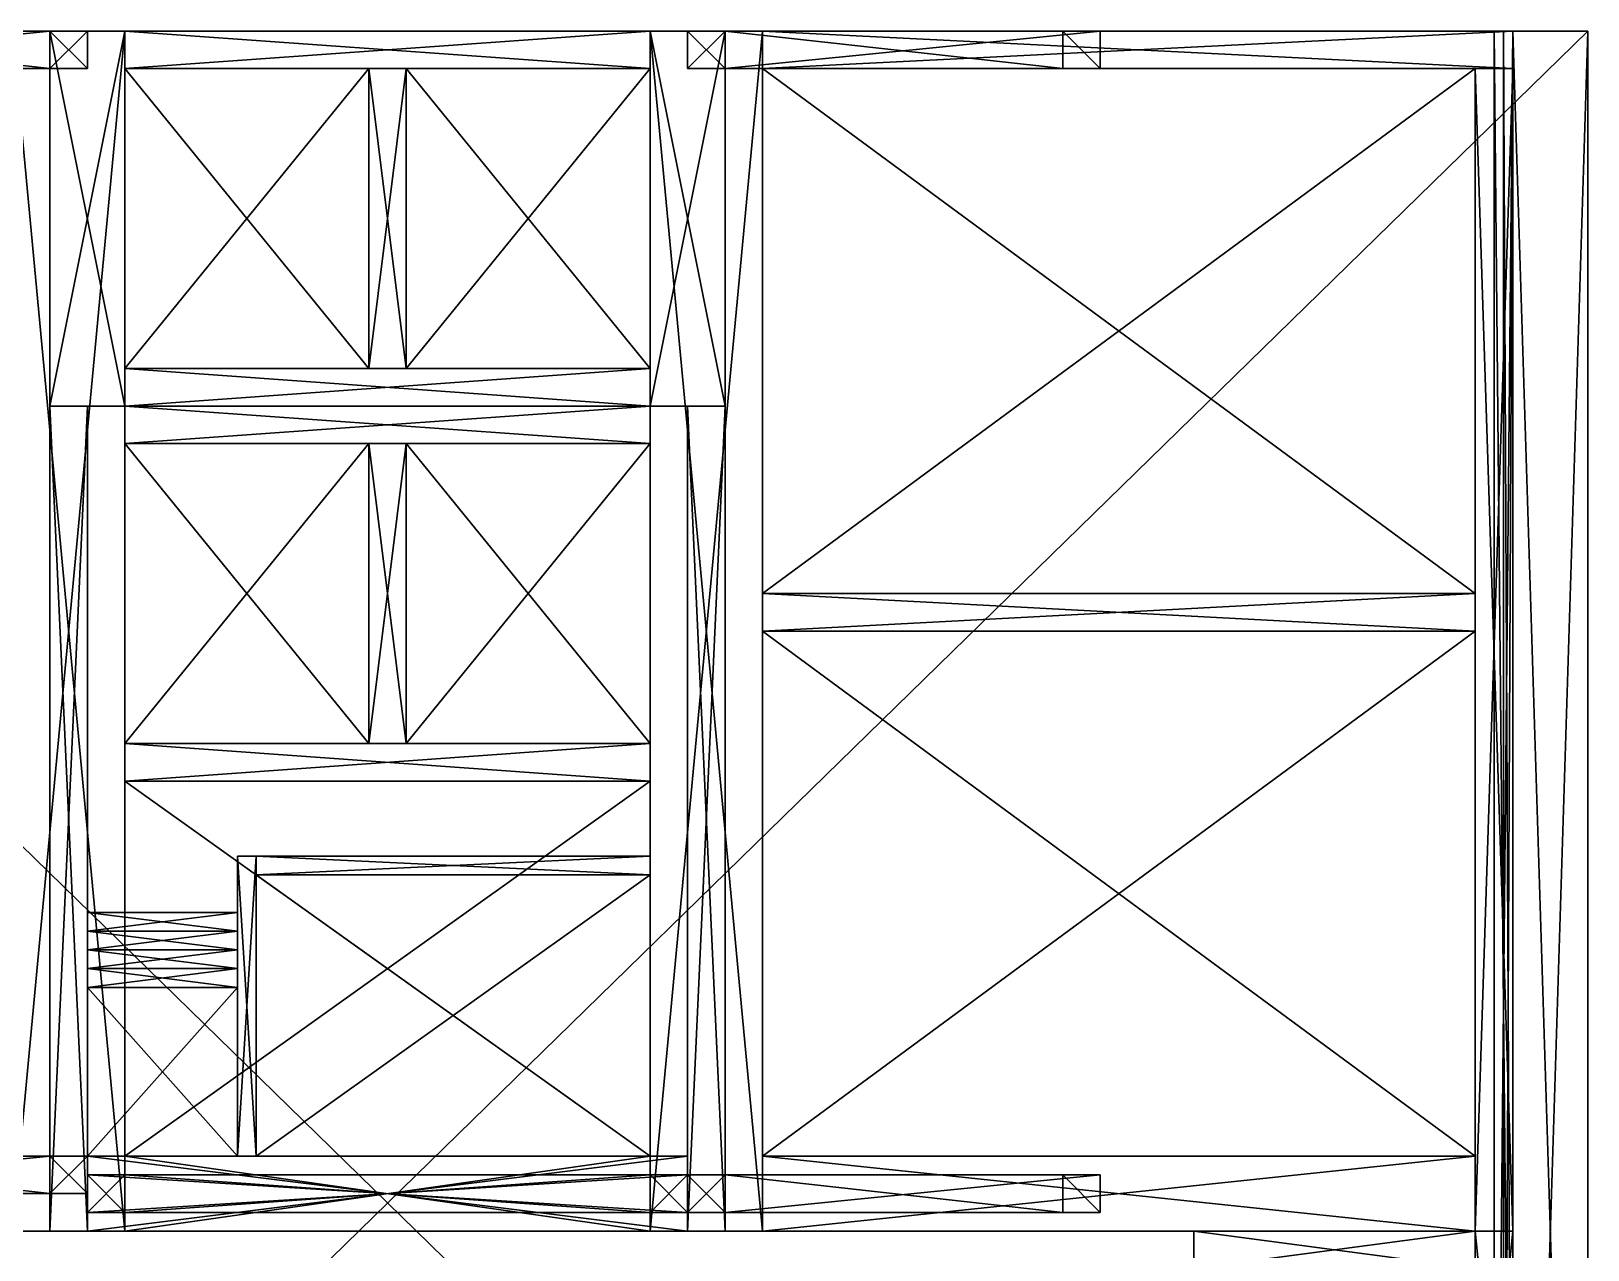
# Model space of a CAD drawing. Extents: x -512 to 512, y -512 to 512.
# Drawn here: x -152 to 512, y -8 to 512 of the extents above; entities that cross this region are included whole.
import ezdxf

# ---------------------------------------------------------------- set-up
doc = ezdxf.new("R2010")
doc.units = 0

msp = doc.modelspace()

# ---------------------------------------------------------------- meshes
at = {"layer": 'OBJECT025', "color": 50}
mesh = msp.add_polyface(dxfattribs=at)
corners = [(-160, 0), (-160, 512), (-112, 512), (-112, 0), (-160, 512, -32), (-160, 0, -32), (-112, 0, -32), (-112, 512, -32)]
mesh.append_faces([[corners[k] for k in face] for face in [(1, 3, 0), (5, 7, 4), (4, 0, 5), (6, 2, 7), (7, 1, 4), (5, 3, 6)]], dxfattribs={"vtx0": -1})
mesh.append_faces([[corners[k] for k in face] for face in [(1, 2, 3), (5, 6, 7), (4, 1, 0), (6, 3, 2), (7, 2, 1), (5, 0, 3)]], dxfattribs={"vtx2": -1})
at = {"layer": 'OBJECT028', "color": 50}
mesh = msp.add_polyface(dxfattribs=at)
corners = [(-144, 496, -32), (-144, 512, -32), (-128, 512, -32), (-128, 496, -32), (-144, 512, -224), (-144, 496, -224), (-128, 496, -224), (-128, 512, -224)]
mesh.append_faces([[corners[k] for k in face] for face in [(1, 3, 0), (5, 7, 4), (6, 2, 7), (4, 0, 5), (7, 1, 4), (5, 3, 6)]], dxfattribs={"vtx0": -1})
mesh.append_faces([[corners[k] for k in face] for face in [(1, 2, 3), (5, 6, 7), (6, 3, 2), (4, 1, 0), (7, 2, 1), (5, 0, 3)]], dxfattribs={"vtx2": -1})
at = {"layer": 'OBJECT029', "color": 50}
mesh = msp.add_polyface(dxfattribs=at)
corners = [(-288, 496, -32), (-288, 512, -32), (-144, 512, -88), (-144, 496, -88), (-304, 512, -32), (-304, 496, -32), (-144, 496, -96), (-144, 512, -96)]
mesh.append_faces([[corners[k] for k in face] for face in [(1, 3, 0), (5, 7, 4), (6, 2, 7), (4, 0, 5), (1, 7, 2), (5, 3, 6)]], dxfattribs={"vtx0": -1})
mesh.append_faces([[corners[k] for k in face] for face in [(1, 2, 3), (5, 6, 7), (6, 3, 2), (4, 1, 0), (1, 4, 7), (5, 0, 3)]], dxfattribs={"vtx2": -1})
at = {"layer": 'OBJECT030', "color": 50}
mesh = msp.add_polyface(dxfattribs=at)
corners = [(-144, 16, -32), (-144, 32, -32), (-128, 32, -32), (-128, 16, -32), (-144, 32, -224), (-144, 16, -224), (-128, 16, -224), (-128, 32, -224)]
mesh.append_faces([[corners[k] for k in face] for face in [(1, 3, 0), (5, 7, 4), (6, 2, 7), (4, 0, 5), (7, 1, 4), (5, 3, 6)]], dxfattribs={"vtx0": -1})
mesh.append_faces([[corners[k] for k in face] for face in [(1, 2, 3), (5, 6, 7), (6, 3, 2), (4, 1, 0), (7, 2, 1), (5, 0, 3)]], dxfattribs={"vtx2": -1})
at = {"layer": 'OBJECT031', "color": 50}
mesh = msp.add_polyface(dxfattribs=at)
corners = [(-288, 16, -32), (-288, 32, -32), (-144, 32, -88), (-144, 16, -88), (-304, 32, -32), (-304, 16, -32), (-144, 16, -96), (-144, 32, -96)]
mesh.append_faces([[corners[k] for k in face] for face in [(1, 3, 0), (5, 7, 4), (6, 2, 7), (4, 0, 5), (1, 7, 2), (5, 3, 6)]], dxfattribs={"vtx0": -1})
mesh.append_faces([[corners[k] for k in face] for face in [(1, 2, 3), (5, 6, 7), (6, 3, 2), (4, 1, 0), (1, 4, 7), (5, 0, 3)]], dxfattribs={"vtx2": -1})
at = {"layer": 'OBJECT032', "color": 50}
mesh = msp.add_polyface(dxfattribs=at)
corners = [(8, 208, -8), (8, 336, -8), (112, 336, -8), (112, 208, -8), (8, 336, -24), (8, 208, -24), (112, 208, -24), (112, 336, -24)]
mesh.append_faces([[corners[k] for k in face] for face in [(1, 3, 0), (5, 7, 4), (4, 0, 5), (6, 2, 7), (7, 1, 4), (5, 3, 6)]], dxfattribs={"vtx0": -1})
mesh.append_faces([[corners[k] for k in face] for face in [(1, 2, 3), (5, 6, 7), (4, 1, 0), (6, 3, 2), (7, 2, 1), (5, 0, 3)]], dxfattribs={"vtx2": -1})
at = {"layer": 'OBJECT033', "color": 50}
mesh = msp.add_polyface(dxfattribs=at)
corners = [(-112, 208, -8), (-112, 336, -8), (-8, 336, -8), (-8, 208, -8), (-112, 336, -24), (-112, 208, -24), (-8, 208, -24), (-8, 336, -24)]
mesh.append_faces([[corners[k] for k in face] for face in [(1, 3, 0), (5, 7, 4), (4, 0, 5), (6, 2, 7), (7, 1, 4), (5, 3, 6)]], dxfattribs={"vtx0": -1})
mesh.append_faces([[corners[k] for k in face] for face in [(1, 2, 3), (5, 6, 7), (4, 1, 0), (6, 3, 2), (7, 2, 1), (5, 0, 3)]], dxfattribs={"vtx2": -1})
at = {"layer": 'OBJECT034', "color": 50}
mesh = msp.add_polyface(dxfattribs=at)
corners = [(-8, 208), (-8, 336), (8, 336), (8, 208), (-8, 336, -32), (-8, 208, -32), (8, 208, -32), (8, 336, -32)]
mesh.append_faces([[corners[k] for k in face] for face in [(1, 3, 0), (5, 7, 4), (4, 0, 5), (6, 2, 7), (7, 1, 4), (5, 3, 6)]], dxfattribs={"vtx0": -1})
mesh.append_faces([[corners[k] for k in face] for face in [(1, 2, 3), (5, 6, 7), (4, 1, 0), (6, 3, 2), (7, 2, 1), (5, 0, 3)]], dxfattribs={"vtx2": -1})
at = {"layer": 'OBJECT035', "color": 50}
mesh = msp.add_polyface(dxfattribs=at)
corners = [(-112, 336), (-112, 352), (112, 352), (112, 336), (-112, 352, -32), (-112, 336, -32), (112, 336, -32), (112, 352, -32)]
mesh.append_faces([[corners[k] for k in face] for face in [(1, 3, 0), (5, 7, 4), (4, 0, 5), (6, 2, 7), (7, 1, 4), (5, 3, 6)]], dxfattribs={"vtx0": -1})
mesh.append_faces([[corners[k] for k in face] for face in [(1, 2, 3), (5, 6, 7), (4, 1, 0), (6, 3, 2), (7, 2, 1), (5, 0, 3)]], dxfattribs={"vtx2": -1})
at = {"layer": 'OBJECT036', "color": 50}
mesh = msp.add_polyface(dxfattribs=at)
corners = [(112, 0), (112, 512), (160, 512), (160, 0), (112, 512, -32), (112, 0, -32), (160, 0, -32), (160, 512, -32)]
mesh.append_faces([[corners[k] for k in face] for face in [(1, 3, 0), (5, 7, 4), (6, 2, 7), (4, 0, 5), (7, 1, 4), (5, 3, 6)]], dxfattribs={"vtx0": -1})
mesh.append_faces([[corners[k] for k in face] for face in [(1, 2, 3), (5, 6, 7), (6, 3, 2), (4, 1, 0), (7, 2, 1), (5, 0, 3)]], dxfattribs={"vtx2": -1})
at = {"layer": 'OBJECT037', "color": 50}
mesh = msp.add_polyface(dxfattribs=at)
corners = [(-112, 192), (-112, 208), (112, 208), (112, 192), (-112, 208, -32), (-112, 192, -32), (112, 192, -32), (112, 208, -32)]
mesh.append_faces([[corners[k] for k in face] for face in [(1, 3, 0), (5, 7, 4), (4, 0, 5), (6, 2, 7), (7, 1, 4), (5, 3, 6)]], dxfattribs={"vtx0": -1})
mesh.append_faces([[corners[k] for k in face] for face in [(1, 2, 3), (5, 6, 7), (4, 1, 0), (6, 3, 2), (7, 2, 1), (5, 0, 3)]], dxfattribs={"vtx2": -1})
at = {"layer": 'OBJECT038', "color": 50}
mesh = msp.add_polyface(dxfattribs=at)
corners = [(-112, 32), (-112, 192), (112, 192), (112, 32), (-112, 192, -24), (-112, 32, -24), (112, 32, -24), (112, 192, -24)]
mesh.append_faces([[corners[k] for k in face] for face in [(1, 3, 0), (5, 7, 4), (4, 0, 5), (6, 2, 7), (7, 1, 4), (5, 3, 6)]], dxfattribs={"vtx0": -1})
mesh.append_faces([[corners[k] for k in face] for face in [(1, 2, 3), (5, 6, 7), (4, 1, 0), (6, 3, 2), (7, 2, 1), (5, 0, 3)]], dxfattribs={"vtx2": -1})
at = {"layer": 'OBJECT039', "color": 50}
mesh = msp.add_polyface(dxfattribs=at)
corners = [(-56, 152, 40), (-56, 160, 40), (112, 160, 40), (112, 152, 40), (-56, 160, -8), (-56, 152, -8), (112, 152, -8), (112, 160, -8)]
mesh.append_faces([[corners[k] for k in face] for face in [(1, 3, 0), (5, 7, 4), (4, 0, 5), (6, 2, 7), (7, 1, 4), (5, 3, 6)]], dxfattribs={"vtx0": -1})
mesh.append_faces([[corners[k] for k in face] for face in [(1, 2, 3), (5, 6, 7), (4, 1, 0), (6, 3, 2), (7, 2, 1), (5, 0, 3)]], dxfattribs={"vtx2": -1})
at = {"layer": 'OBJECT040', "color": 50}
mesh = msp.add_polyface(dxfattribs=at)
corners = [(-56, 32, 32), (-56, 152, 32), (112, 152, 32), (112, 32, 32), (-56, 152, -8), (-56, 32, -8), (112, 32, -8), (112, 152, -8)]
mesh.append_faces([[corners[k] for k in face] for face in [(1, 3, 0), (5, 7, 4), (4, 0, 5), (6, 2, 7), (7, 1, 4), (5, 3, 6)]], dxfattribs={"vtx0": -1})
mesh.append_faces([[corners[k] for k in face] for face in [(1, 2, 3), (5, 6, 7), (4, 1, 0), (6, 3, 2), (7, 2, 1), (5, 0, 3)]], dxfattribs={"vtx2": -1})
at = {"layer": 'OBJECT041', "color": 50}
mesh = msp.add_polyface(dxfattribs=at)
corners = [(-64, 32, 40), (-64, 160, 40), (-56, 160, 40), (-56, 32, 40), (-64, 160, -8), (-64, 32, -8), (-56, 32, -8), (-56, 160, -8)]
mesh.append_faces([[corners[k] for k in face] for face in [(1, 3, 0), (5, 7, 4), (4, 0, 5), (6, 2, 7), (7, 1, 4), (5, 3, 6)]], dxfattribs={"vtx0": -1})
mesh.append_faces([[corners[k] for k in face] for face in [(1, 2, 3), (5, 6, 7), (4, 1, 0), (6, 3, 2), (7, 2, 1), (5, 0, 3)]], dxfattribs={"vtx2": -1})
at = {"layer": 'OBJECT042', "color": 50}
mesh = msp.add_polyface(dxfattribs=at)
corners = [(-128, 32, 40), (-128, 104, 40), (-64, 104, 40), (-64, 32, 40), (-128, 104), (-128, 32), (-64, 32), (-64, 104)]
mesh.append_faces([[corners[k] for k in face] for face in [(1, 3, 0), (5, 7, 4), (4, 0, 5), (6, 2, 7), (7, 1, 4), (5, 3, 6)]], dxfattribs={"vtx0": -1})
mesh.append_faces([[corners[k] for k in face] for face in [(1, 2, 3), (5, 6, 7), (4, 1, 0), (6, 3, 2), (7, 2, 1), (5, 0, 3)]], dxfattribs={"vtx2": -1})
at = {"layer": 'OBJECT043', "color": 50}
mesh = msp.add_polyface(dxfattribs=at)
corners = [(-128, 104, 32), (-128, 112, 32), (-64, 112, 32), (-64, 104, 32), (-128, 112), (-128, 104), (-64, 104), (-64, 112)]
mesh.append_faces([[corners[k] for k in face] for face in [(1, 3, 0), (5, 7, 4), (4, 0, 5), (6, 2, 7), (7, 1, 4), (5, 3, 6)]], dxfattribs={"vtx0": -1})
mesh.append_faces([[corners[k] for k in face] for face in [(1, 2, 3), (5, 6, 7), (4, 1, 0), (6, 3, 2), (7, 2, 1), (5, 0, 3)]], dxfattribs={"vtx2": -1})
at = {"layer": 'OBJECT044', "color": 50}
mesh = msp.add_polyface(dxfattribs=at)
corners = [(-128, 112, 24), (-128, 120, 24), (-64, 120, 24), (-64, 112, 24), (-128, 120), (-128, 112), (-64, 112), (-64, 120)]
mesh.append_faces([[corners[k] for k in face] for face in [(1, 3, 0), (5, 7, 4), (4, 0, 5), (6, 2, 7), (7, 1, 4), (5, 3, 6)]], dxfattribs={"vtx0": -1})
mesh.append_faces([[corners[k] for k in face] for face in [(1, 2, 3), (5, 6, 7), (4, 1, 0), (6, 3, 2), (7, 2, 1), (5, 0, 3)]], dxfattribs={"vtx2": -1})
at = {"layer": 'OBJECT045', "color": 50}
mesh = msp.add_polyface(dxfattribs=at)
corners = [(-128, 120, 16), (-128, 128, 16), (-64, 128, 16), (-64, 120, 16), (-128, 128), (-128, 120), (-64, 120), (-64, 128)]
mesh.append_faces([[corners[k] for k in face] for face in [(1, 3, 0), (5, 7, 4), (4, 0, 5), (6, 2, 7), (7, 1, 4), (5, 3, 6)]], dxfattribs={"vtx0": -1})
mesh.append_faces([[corners[k] for k in face] for face in [(1, 2, 3), (5, 6, 7), (4, 1, 0), (6, 3, 2), (7, 2, 1), (5, 0, 3)]], dxfattribs={"vtx2": -1})
at = {"layer": 'OBJECT046', "color": 50}
mesh = msp.add_polyface(dxfattribs=at)
corners = [(-128, 128, 8), (-128, 136, 8), (-64, 136, 8), (-64, 128, 8), (-128, 136), (-128, 128), (-64, 128), (-64, 136)]
mesh.append_faces([[corners[k] for k in face] for face in [(1, 3, 0), (5, 7, 4), (4, 0, 5), (6, 2, 7), (7, 1, 4), (5, 3, 6)]], dxfattribs={"vtx0": -1})
mesh.append_faces([[corners[k] for k in face] for face in [(1, 2, 3), (5, 6, 7), (4, 1, 0), (6, 3, 2), (7, 2, 1), (5, 0, 3)]], dxfattribs={"vtx2": -1})
at = {"layer": 'OBJECT047', "color": 50}
mesh = msp.add_polyface(dxfattribs=at)
corners = [(-144, 0, 224), (-144, 352, 224), (-128, 352, 224), (-128, 0, 224), (-144, 352), (-144, 0), (-128, 0), (-128, 352)]
mesh.append_faces([[corners[k] for k in face] for face in [(1, 3, 0), (5, 7, 4), (4, 0, 5), (6, 2, 7), (7, 1, 4), (5, 3, 6)]], dxfattribs={"vtx0": -1})
mesh.append_faces([[corners[k] for k in face] for face in [(1, 2, 3), (5, 6, 7), (4, 1, 0), (6, 3, 2), (7, 2, 1), (5, 0, 3)]], dxfattribs={"vtx2": -1})
at = {"layer": 'OBJECT048', "color": 50}
mesh = msp.add_polyface(dxfattribs=at)
corners = [(128, 0, 224), (128, 352, 224), (144, 352, 224), (144, 0, 224), (128, 352), (128, 0), (144, 0), (144, 352)]
mesh.append_faces([[corners[k] for k in face] for face in [(1, 3, 0), (5, 7, 4), (4, 0, 5), (6, 2, 7), (7, 1, 4), (5, 3, 6)]], dxfattribs={"vtx0": -1})
mesh.append_faces([[corners[k] for k in face] for face in [(1, 2, 3), (5, 6, 7), (4, 1, 0), (6, 3, 2), (7, 2, 1), (5, 0, 3)]], dxfattribs={"vtx2": -1})
at = {"layer": 'OBJECT049', "color": 50}
mesh = msp.add_polyface(dxfattribs=at)
corners = [(-128, 8, 72), (-128, 24, 72), (128, 24, 72), (128, 8, 72), (-128, 24, 56), (-128, 8, 56), (128, 8, 56), (128, 24, 56)]
mesh.append_faces([[corners[k] for k in face] for face in [(1, 3, 0), (5, 7, 4), (4, 0, 5), (6, 2, 7), (7, 1, 4), (5, 3, 6)]], dxfattribs={"vtx0": -1})
mesh.append_faces([[corners[k] for k in face] for face in [(1, 2, 3), (5, 6, 7), (4, 1, 0), (6, 3, 2), (7, 2, 1), (5, 0, 3)]], dxfattribs={"vtx2": -1})
at = {"layer": 'OBJECT050', "color": 50}
mesh = msp.add_polyface(dxfattribs=at)
corners = [(112, 8, 168), (112, 24, 168), (128, 24, 168), (128, 8, 168), (112, 24, 72), (112, 8, 72), (128, 8, 72), (128, 24, 72)]
mesh.append_faces([[corners[k] for k in face] for face in [(1, 3, 0), (5, 7, 4), (4, 0, 5), (6, 2, 7), (7, 1, 4), (5, 3, 6)]], dxfattribs={"vtx0": -1})
mesh.append_faces([[corners[k] for k in face] for face in [(1, 2, 3), (5, 6, 7), (4, 1, 0), (6, 3, 2), (7, 2, 1), (5, 0, 3)]], dxfattribs={"vtx2": -1})
at = {"layer": 'OBJECT051', "color": 50}
mesh = msp.add_polyface(dxfattribs=at)
corners = [(-128, 8, 168), (-128, 24, 168), (-112, 24, 168), (-112, 8, 168), (-128, 24, 72), (-128, 8, 72), (-112, 8, 72), (-112, 24, 72)]
mesh.append_faces([[corners[k] for k in face] for face in [(1, 3, 0), (5, 7, 4), (4, 0, 5), (6, 2, 7), (7, 1, 4), (5, 3, 6)]], dxfattribs={"vtx0": -1})
mesh.append_faces([[corners[k] for k in face] for face in [(1, 2, 3), (5, 6, 7), (4, 1, 0), (6, 3, 2), (7, 2, 1), (5, 0, 3)]], dxfattribs={"vtx2": -1})
at = {"layer": 'OBJECT052', "color": 50}
mesh = msp.add_polyface(dxfattribs=at)
corners = [(-128, 8, 184), (-128, 24, 184), (128, 24, 184), (128, 8, 184), (-128, 24, 168), (-128, 8, 168), (128, 8, 168), (128, 24, 168)]
mesh.append_faces([[corners[k] for k in face] for face in [(1, 3, 0), (5, 7, 4), (4, 0, 5), (6, 2, 7), (7, 1, 4), (5, 3, 6)]], dxfattribs={"vtx0": -1})
mesh.append_faces([[corners[k] for k in face] for face in [(1, 2, 3), (5, 6, 7), (4, 1, 0), (6, 3, 2), (7, 2, 1), (5, 0, 3)]], dxfattribs={"vtx2": -1})
at = {"layer": 'OBJECT053', "color": 50}
mesh = msp.add_polyface(dxfattribs=at)
corners = [(-112, 8, 168), (-112, 24, 168), (112, 24, 168), (112, 8, 168), (-112, 24, 72), (-112, 8, 72), (112, 8, 72), (112, 24, 72)]
mesh.append_faces([[corners[k] for k in face] for face in [(1, 3, 0), (5, 7, 4), (4, 0, 5), (6, 2, 7), (7, 1, 4), (5, 3, 6)]], dxfattribs={"vtx0": -1})
mesh.append_faces([[corners[k] for k in face] for face in [(1, 2, 3), (5, 6, 7), (4, 1, 0), (6, 3, 2), (7, 2, 1), (5, 0, 3)]], dxfattribs={"vtx2": -1})
at = {"layer": 'OBJECT054', "color": 50}
mesh = msp.add_polyface(dxfattribs=at)
corners = [(160, 272, -8), (160, 496, -8), (464, 496, -8), (464, 272, -8), (160, 496, -24), (160, 272, -24), (464, 272, -24), (464, 496, -24)]
mesh.append_faces([[corners[k] for k in face] for face in [(1, 3, 0), (5, 7, 4), (6, 2, 7), (4, 0, 5), (7, 1, 4), (5, 3, 6)]], dxfattribs={"vtx0": -1})
mesh.append_faces([[corners[k] for k in face] for face in [(1, 2, 3), (5, 6, 7), (6, 3, 2), (4, 1, 0), (7, 2, 1), (5, 0, 3)]], dxfattribs={"vtx2": -1})
at = {"layer": 'OBJECT055', "color": 50}
mesh = msp.add_polyface(dxfattribs=at)
corners = [(160, 496), (160, 512), (480, 512), (480, 496), (160, 512, -32), (160, 496, -32), (480, 496, -32), (480, 512, -32)]
mesh.append_faces([[corners[k] for k in face] for face in [(1, 3, 0), (5, 7, 4), (4, 0, 5), (6, 2, 7), (7, 1, 4), (5, 3, 6)]], dxfattribs={"vtx0": -1})
mesh.append_faces([[corners[k] for k in face] for face in [(1, 2, 3), (5, 6, 7), (4, 1, 0), (6, 3, 2), (7, 2, 1), (5, 0, 3)]], dxfattribs={"vtx2": -1})
at = {"layer": 'OBJECT056', "color": 50}
mesh = msp.add_polyface(dxfattribs=at)
corners = [(464, 0), (464, 496), (480, 496), (480, 0), (464, 496, -32), (464, 0, -32), (480, 0, -32), (480, 496, -32)]
mesh.append_faces([[corners[k] for k in face] for face in [(1, 3, 0), (5, 7, 4), (4, 0, 5), (6, 2, 7), (7, 1, 4), (5, 3, 6)]], dxfattribs={"vtx0": -1})
mesh.append_faces([[corners[k] for k in face] for face in [(1, 2, 3), (5, 6, 7), (4, 1, 0), (6, 3, 2), (7, 2, 1), (5, 0, 3)]], dxfattribs={"vtx2": -1})
at = {"layer": 'OBJECT057', "color": 50}
mesh = msp.add_polyface(dxfattribs=at)
corners = [(160, 256), (160, 272), (464, 272), (464, 256), (160, 272, -32), (160, 256, -32), (464, 256, -32), (464, 272, -32)]
mesh.append_faces([[corners[k] for k in face] for face in [(1, 3, 0), (5, 7, 4), (6, 2, 7), (4, 0, 5), (7, 1, 4), (5, 3, 6)]], dxfattribs={"vtx0": -1})
mesh.append_faces([[corners[k] for k in face] for face in [(1, 2, 3), (5, 6, 7), (6, 3, 2), (4, 1, 0), (7, 2, 1), (5, 0, 3)]], dxfattribs={"vtx2": -1})
at = {"layer": 'OBJECT058', "color": 50}
mesh = msp.add_polyface(dxfattribs=at)
corners = [(160, 32, -8), (160, 256, -8), (464, 256, -8), (464, 32, -8), (160, 256, -24), (160, 32, -24), (464, 32, -24), (464, 256, -24)]
mesh.append_faces([[corners[k] for k in face] for face in [(1, 3, 0), (5, 7, 4), (6, 2, 7), (4, 0, 5), (7, 1, 4), (5, 3, 6)]], dxfattribs={"vtx0": -1})
mesh.append_faces([[corners[k] for k in face] for face in [(1, 2, 3), (5, 6, 7), (6, 3, 2), (4, 1, 0), (7, 2, 1), (5, 0, 3)]], dxfattribs={"vtx2": -1})
at = {"layer": 'OBJECT059', "color": 50}
mesh = msp.add_polyface(dxfattribs=at)
corners = [(160, 0), (160, 32), (464, 32), (464, 0), (160, 32, -32), (160, 0, -32), (464, 0, -32), (464, 32, -32)]
mesh.append_faces([[corners[k] for k in face] for face in [(1, 3, 0), (5, 7, 4), (6, 2, 7), (4, 0, 5), (7, 1, 4), (5, 3, 6)]], dxfattribs={"vtx0": -1})
mesh.append_faces([[corners[k] for k in face] for face in [(1, 2, 3), (5, 6, 7), (6, 3, 2), (4, 1, 0), (7, 2, 1), (5, 0, 3)]], dxfattribs={"vtx2": -1})
at = {"layer": 'OBJECT060', "color": 50}
mesh = msp.add_polyface(dxfattribs=at)
corners = [(476, -320, 32), (476, 512, 32), (480, 512, 32), (480, -320, 32), (476, 512), (476, -320), (480, -320), (480, 512)]
mesh.append_faces([[corners[k] for k in face] for face in [(1, 3, 0), (5, 7, 4), (6, 2, 7), (4, 0, 5), (7, 1, 4), (5, 3, 6)]], dxfattribs={"vtx0": -1})
mesh.append_faces([[corners[k] for k in face] for face in [(1, 2, 3), (5, 6, 7), (6, 3, 2), (4, 1, 0), (7, 2, 1), (5, 0, 3)]], dxfattribs={"vtx2": -1})
at = {"layer": 'OBJECT061', "color": 50}
mesh = msp.add_polyface(dxfattribs=at)
corners = [(472, -320, 48), (472, 512, 48), (480, 512, 48), (480, -320, 48), (472, 512, 32), (472, -320, 32), (480, -320, 32), (480, 512, 32)]
mesh.append_faces([[corners[k] for k in face] for face in [(1, 3, 0), (5, 7, 4), (6, 2, 7), (4, 0, 5), (7, 1, 4), (5, 3, 6)]], dxfattribs={"vtx0": -1})
mesh.append_faces([[corners[k] for k in face] for face in [(1, 2, 3), (5, 6, 7), (6, 3, 2), (4, 1, 0), (7, 2, 1), (5, 0, 3)]], dxfattribs={"vtx2": -1})
at = {"layer": 'OBJECT062', "color": 50}
mesh = msp.add_polyface(dxfattribs=at)
corners = [(144, 496, -88), (144, 512, -88), (288, 512, -32), (288, 496, -32), (144, 512, -96), (144, 496, -96), (304, 496, -32), (304, 512, -32)]
mesh.append_faces([[corners[k] for k in face] for face in [(1, 3, 0), (5, 7, 4), (4, 0, 5), (2, 6, 3), (7, 1, 4), (3, 5, 0)]], dxfattribs={"vtx0": -1})
mesh.append_faces([[corners[k] for k in face] for face in [(1, 2, 3), (5, 6, 7), (4, 1, 0), (2, 7, 6), (7, 2, 1), (3, 6, 5)]], dxfattribs={"vtx2": -1})
at = {"layer": 'OBJECT063', "color": 50}
mesh = msp.add_polyface(dxfattribs=at)
corners = [(128, 496, -32), (128, 512, -32), (144, 512, -32), (144, 496, -32), (128, 512, -224), (128, 496, -224), (144, 496, -224), (144, 512, -224)]
mesh.append_faces([[corners[k] for k in face] for face in [(1, 3, 0), (5, 7, 4), (4, 0, 5), (6, 2, 7), (7, 1, 4), (5, 3, 6)]], dxfattribs={"vtx0": -1})
mesh.append_faces([[corners[k] for k in face] for face in [(1, 2, 3), (5, 6, 7), (4, 1, 0), (6, 3, 2), (7, 2, 1), (5, 0, 3)]], dxfattribs={"vtx2": -1})
at = {"layer": 'OBJECT064', "color": 50}
mesh = msp.add_polyface(dxfattribs=at)
corners = [(144, 8, -88), (144, 24, -88), (288, 24, -32), (288, 8, -32), (144, 24, -96), (144, 8, -96), (304, 8, -32), (304, 24, -32)]
mesh.append_faces([[corners[k] for k in face] for face in [(1, 3, 0), (5, 7, 4), (4, 0, 5), (2, 6, 3), (7, 1, 4), (3, 5, 0)]], dxfattribs={"vtx0": -1})
mesh.append_faces([[corners[k] for k in face] for face in [(1, 2, 3), (5, 6, 7), (4, 1, 0), (2, 7, 6), (7, 2, 1), (3, 6, 5)]], dxfattribs={"vtx2": -1})
at = {"layer": 'OBJECT065', "color": 50}
mesh = msp.add_polyface(dxfattribs=at)
corners = [(128, 8, -32), (128, 24, -32), (144, 24, -32), (144, 8, -32), (128, 24, -224), (128, 8, -224), (144, 8, -224), (144, 24, -224)]
mesh.append_faces([[corners[k] for k in face] for face in [(1, 3, 0), (5, 7, 4), (4, 0, 5), (6, 2, 7), (7, 1, 4), (5, 3, 6)]], dxfattribs={"vtx0": -1})
mesh.append_faces([[corners[k] for k in face] for face in [(1, 2, 3), (5, 6, 7), (4, 1, 0), (6, 3, 2), (7, 2, 1), (5, 0, 3)]], dxfattribs={"vtx2": -1})
at = {"layer": 'OBJECT076', "color": 50}
mesh = msp.add_polyface(dxfattribs=at)
corners = [(-512, 512, -256), (-512, -488, -256), (512, -488, -256), (512, 512, -256), (-512, -488, -224), (-512, 512, -224), (512, 512, -224), (512, -488, -224)]
mesh.append_faces([[corners[k] for k in face] for face in [(1, 3, 0), (1, 5, 4), (3, 7, 6), (0, 6, 5), (2, 4, 7), (5, 7, 4)]], dxfattribs={"vtx0": -1})
mesh.append_faces([[corners[k] for k in face] for face in [(1, 2, 3), (1, 0, 5), (3, 2, 7), (0, 3, 6), (2, 1, 4), (5, 6, 7)]], dxfattribs={"vtx2": -1})
at = {"layer": 'OBJECT077', "color": 50}
mesh = msp.add_polyface(dxfattribs=at)
corners = [(480, -512), (480, -512, -224), (480, 512, -224), (480, 512), (512, 512, -224), (512, 512), (512, -512, -224), (512, -512)]
mesh.append_faces([[corners[k] for k in face] for face in [(1, 3, 0), (2, 5, 3), (1, 7, 6), (0, 5, 7), (2, 6, 4), (4, 7, 5)]], dxfattribs={"vtx0": -1})
mesh.append_faces([[corners[k] for k in face] for face in [(1, 2, 3), (2, 4, 5), (1, 0, 7), (0, 3, 5), (2, 1, 6), (4, 6, 7)]], dxfattribs={"vtx2": -1})
at = {"layer": 'OBJECT079', "color": 50}
mesh = msp.add_polyface(dxfattribs=at)
corners = [(-512, -488, 256), (-512, 512, 256), (512, 512, 256), (512, -488, 256), (-512, 512, 224), (-512, -488, 224), (512, -488, 224), (512, 512, 224)]
mesh.append_faces([[corners[k] for k in face] for face in [(1, 3, 0), (1, 5, 4), (3, 7, 6), (2, 4, 7), (0, 6, 5), (5, 7, 4)]], dxfattribs={"vtx0": -1})
mesh.append_faces([[corners[k] for k in face] for face in [(1, 2, 3), (1, 0, 5), (3, 2, 7), (2, 1, 4), (0, 3, 6), (5, 6, 7)]], dxfattribs={"vtx2": -1})
at = {"layer": 'OBJECT080', "color": 50}
mesh = msp.add_polyface(dxfattribs=at)
corners = [(-112, 0), (-112, 32), (112, 32), (112, 0), (-112, 32, -32), (-112, 0, -32), (112, 0, -32), (112, 32, -32)]
mesh.append_faces([[corners[k] for k in face] for face in [(1, 3, 0), (5, 7, 4), (4, 0, 5), (6, 2, 7), (7, 1, 4), (5, 3, 6)]], dxfattribs={"vtx0": -1})
mesh.append_faces([[corners[k] for k in face] for face in [(1, 2, 3), (5, 6, 7), (4, 1, 0), (6, 3, 2), (7, 2, 1), (5, 0, 3)]], dxfattribs={"vtx2": -1})
at = {"layer": 'OBJECT082', "color": 50}
mesh = msp.add_polyface(dxfattribs=at)
corners = [(480, -512, 224), (480, -512), (480, 512), (480, 512, 224), (512, 512), (512, 512, 224), (512, -512), (512, -512, 224)]
mesh.append_faces([[corners[k] for k in face] for face in [(1, 3, 0), (2, 5, 3), (1, 7, 6), (0, 5, 7), (2, 6, 4), (4, 7, 5)]], dxfattribs={"vtx0": -1})
mesh.append_faces([[corners[k] for k in face] for face in [(1, 2, 3), (2, 4, 5), (1, 0, 7), (0, 3, 5), (2, 1, 6), (4, 6, 7)]], dxfattribs={"vtx2": -1})
at = {"layer": 'OBJECT093', "color": 50}
mesh = msp.add_polyface(dxfattribs=at)
corners = [(-144, 352), (-144, 512), (-112, 512), (-112, 352), (-144, 512, -32), (-144, 352, -32), (-112, 352, -32), (-112, 512, -32)]
mesh.append_faces([[corners[k] for k in face] for face in [(1, 3, 0), (5, 7, 4), (4, 0, 5), (6, 2, 7), (7, 1, 4), (5, 3, 6)]], dxfattribs={"vtx0": -1})
mesh.append_faces([[corners[k] for k in face] for face in [(1, 2, 3), (5, 6, 7), (4, 1, 0), (6, 3, 2), (7, 2, 1), (5, 0, 3)]], dxfattribs={"vtx2": -1})
at = {"layer": 'OBJECT094', "color": 50}
mesh = msp.add_polyface(dxfattribs=at)
corners = [(-112, 496), (-112, 512), (112, 512), (112, 496), (-112, 512, -32), (-112, 496, -32), (112, 496, -32), (112, 512, -32)]
mesh.append_faces([[corners[k] for k in face] for face in [(1, 3, 0), (5, 7, 4), (4, 0, 5), (6, 2, 7), (7, 1, 4), (5, 3, 6)]], dxfattribs={"vtx0": -1})
mesh.append_faces([[corners[k] for k in face] for face in [(1, 2, 3), (5, 6, 7), (4, 1, 0), (6, 3, 2), (7, 2, 1), (5, 0, 3)]], dxfattribs={"vtx2": -1})
at = {"layer": 'OBJECT095', "color": 50}
mesh = msp.add_polyface(dxfattribs=at)
corners = [(8, 368, -8), (8, 496, -8), (112, 496, -8), (112, 368, -8), (8, 496, -24), (8, 368, -24), (112, 368, -24), (112, 496, -24)]
mesh.append_faces([[corners[k] for k in face] for face in [(1, 3, 0), (5, 7, 4), (4, 0, 5), (6, 2, 7), (7, 1, 4), (5, 3, 6)]], dxfattribs={"vtx0": -1})
mesh.append_faces([[corners[k] for k in face] for face in [(1, 2, 3), (5, 6, 7), (4, 1, 0), (6, 3, 2), (7, 2, 1), (5, 0, 3)]], dxfattribs={"vtx2": -1})
at = {"layer": 'OBJECT096', "color": 50}
mesh = msp.add_polyface(dxfattribs=at)
corners = [(112, 352), (112, 512), (144, 512), (144, 352), (112, 512, -32), (112, 352, -32), (144, 352, -32), (144, 512, -32)]
mesh.append_faces([[corners[k] for k in face] for face in [(1, 3, 0), (5, 7, 4), (4, 0, 5), (6, 2, 7), (7, 1, 4), (5, 3, 6)]], dxfattribs={"vtx0": -1})
mesh.append_faces([[corners[k] for k in face] for face in [(1, 2, 3), (5, 6, 7), (4, 1, 0), (6, 3, 2), (7, 2, 1), (5, 0, 3)]], dxfattribs={"vtx2": -1})
at = {"layer": 'OBJECT097', "color": 50}
mesh = msp.add_polyface(dxfattribs=at)
corners = [(-8, 368), (-8, 496), (8, 496), (8, 368), (-8, 496, -32), (-8, 368, -32), (8, 368, -32), (8, 496, -32)]
mesh.append_faces([[corners[k] for k in face] for face in [(1, 3, 0), (5, 7, 4), (4, 0, 5), (6, 2, 7), (7, 1, 4), (5, 3, 6)]], dxfattribs={"vtx0": -1})
mesh.append_faces([[corners[k] for k in face] for face in [(1, 2, 3), (5, 6, 7), (4, 1, 0), (6, 3, 2), (7, 2, 1), (5, 0, 3)]], dxfattribs={"vtx2": -1})
at = {"layer": 'OBJECT098', "color": 50}
mesh = msp.add_polyface(dxfattribs=at)
corners = [(-112, 368, -8), (-112, 496, -8), (-8, 496, -8), (-8, 368, -8), (-112, 496, -24), (-112, 368, -24), (-8, 368, -24), (-8, 496, -24)]
mesh.append_faces([[corners[k] for k in face] for face in [(1, 3, 0), (5, 7, 4), (4, 0, 5), (6, 2, 7), (7, 1, 4), (5, 3, 6)]], dxfattribs={"vtx0": -1})
mesh.append_faces([[corners[k] for k in face] for face in [(1, 2, 3), (5, 6, 7), (4, 1, 0), (6, 3, 2), (7, 2, 1), (5, 0, 3)]], dxfattribs={"vtx2": -1})
at = {"layer": 'OBJECT099', "color": 50}
mesh = msp.add_polyface(dxfattribs=at)
corners = [(-112, 352), (-112, 368), (112, 368), (112, 352), (-112, 368, -32), (-112, 352, -32), (112, 352, -32), (112, 368, -32)]
mesh.append_faces([[corners[k] for k in face] for face in [(1, 3, 0), (5, 7, 4), (4, 0, 5), (6, 2, 7), (7, 1, 4), (5, 3, 6)]], dxfattribs={"vtx0": -1})
mesh.append_faces([[corners[k] for k in face] for face in [(1, 2, 3), (5, 6, 7), (4, 1, 0), (6, 3, 2), (7, 2, 1), (5, 0, 3)]], dxfattribs={"vtx2": -1})
at = {"layer": 'OBJECT100', "color": 50}
mesh = msp.add_polyface(dxfattribs=at)
corners = [(-128, 0, 224), (-128, 32, 224), (128, 32, 224), (128, 0, 224), (-128, 32, 184), (-128, 0, 184), (128, 0, 184), (128, 32, 184)]
mesh.append_faces([[corners[k] for k in face] for face in [(1, 3, 0), (1, 5, 4), (3, 7, 6), (2, 4, 7), (0, 6, 5), (5, 7, 4)]], dxfattribs={"vtx0": -1})
mesh.append_faces([[corners[k] for k in face] for face in [(1, 2, 3), (1, 0, 5), (3, 2, 7), (2, 1, 4), (0, 3, 6), (5, 6, 7)]], dxfattribs={"vtx2": -1})
at = {"layer": 'OBJECT101', "color": 50}
mesh = msp.add_polyface(dxfattribs=at)
corners = [(-128, 32), (-128, 0), (128, 0), (128, 32), (-128, 0, 56), (-128, 32, 56), (128, 32, 56), (128, 0, 56)]
mesh.append_faces([[corners[k] for k in face] for face in [(1, 3, 0), (1, 5, 4), (3, 7, 6), (0, 6, 5), (2, 4, 7), (5, 7, 4)]], dxfattribs={"vtx0": -1})
mesh.append_faces([[corners[k] for k in face] for face in [(1, 2, 3), (1, 0, 5), (3, 2, 7), (0, 3, 6), (2, 1, 4), (5, 6, 7)]], dxfattribs={"vtx2": -1})
at = {"layer": 'OBJECT103', "color": 50}
mesh = msp.add_polyface(dxfattribs=at)
corners = [(344, -16), (344, 0), (464, 0), (464, -16), (344, 0, -32), (344, -16, -32), (464, -16, -32), (464, 0, -32)]
mesh.append_faces([[corners[k] for k in face] for face in [(1, 3, 0), (5, 7, 4), (6, 2, 7), (4, 0, 5), (7, 1, 4), (5, 3, 6)]], dxfattribs={"vtx0": -1})
mesh.append_faces([[corners[k] for k in face] for face in [(1, 2, 3), (5, 6, 7), (6, 3, 2), (4, 1, 0), (7, 2, 1), (5, 0, 3)]], dxfattribs={"vtx2": -1})
at = {"layer": 'OBJECT104', "color": 50}
mesh = msp.add_polyface(dxfattribs=at)
corners = [(464, -160), (464, 0), (480, 0), (480, -160), (464, 0, -32), (464, -160, -32), (480, -160, -32), (480, 0, -32)]
mesh.append_faces([[corners[k] for k in face] for face in [(1, 3, 0), (5, 7, 4), (6, 2, 7), (4, 0, 5), (7, 1, 4), (5, 3, 6)]], dxfattribs={"vtx0": -1})
mesh.append_faces([[corners[k] for k in face] for face in [(1, 2, 3), (5, 6, 7), (6, 3, 2), (4, 1, 0), (7, 2, 1), (5, 0, 3)]], dxfattribs={"vtx2": -1})

doc.saveas('drawing.dxf')
